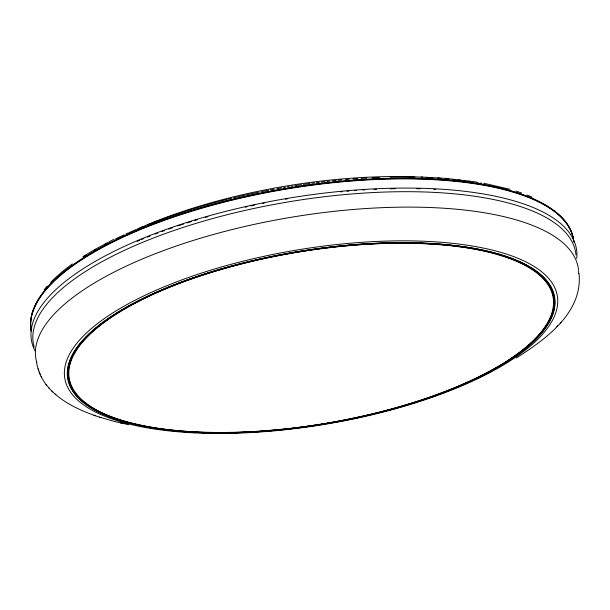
<?xml version="1.0" encoding="UTF-8"?>
<svg xmlns="http://www.w3.org/2000/svg" width="610" height="610" viewBox="0 0 610 610"><rect width="100%" height="100%" fill="white"/><g stroke="black" fill="none" stroke-linecap="round" stroke-linejoin="round"><path stroke-width="0.91" d="M44.156 289.773L47.252 286.075M516.35 357.948C545.569 339.358 582.802 312.816 579.073 273.669M556.846 326.739L557.708 325.809M560.209 323.094L561.078 322.156M50.668 282.384L54.381 278.686M54.488 278.587L62.815 271.214L72.316 263.901M82.922 256.68L94.603 249.589M94.718 249.528L114.1 239.196M421.167 177.007L445.94 178.387L476.479 182.001M483.6 183.213L509.945 189.283M99.537 417.149L114.276 421.411L128.619 424.705M120.513 422.936L122.206 423.309M48.449 387.426C60.756 401.411 78.11 409.638 95.381 415.745M515.885 191.082L521.565 192.996M93.963 415.273L100.925 417.606M526.979 195.017L532.111 197.144M51.888 391.14L52.727 391.91M54.938 393.923L55.769 394.685M36.608 362.729C38.148 370.918 41.472 378.833 46.726 385.329M46.024 384.475L49.151 388.273M40.085 374.227L39.2 372.001M41.061 376.347L41.549 377.399M38.064 368.76L38.468 369.935M35.014 350.864A276.299 97.661 -9.5 0 1 285.45 198.723A276.299 97.661 -9.5 0 1 576.74 258.488M578.608 271.16A274.942 97.188 -9.5 0 1 578.684 273.722M36.829 362.683A274.942 97.188 -9.5 0 1 288.637 217.709A274.942 97.188 -9.5 0 1 578.539 270.306M34.244 347.25A274.942 97.188 -9.5 0 1 286.052 202.284A274.942 97.188 -9.5 0 1 575.954 254.881M31.301 331.161A274.942 97.188 -9.5 0 1 288.644 188.703A274.942 97.188 -9.5 0 1 573.819 242.094M31.24 330.765A274.935 97.181 -9.5 0 1 287.401 188.505A274.935 97.181 -9.5 0 1 573.659 240.858M31.186 330.414A274.927 97.181 -9.5 0 1 287.34 188.154A274.927 97.181 -9.5 0 1 573.591 240.5M137.128 241.354A274.942 97.188 -9.5 0 1 139.637 240.294M141.322 239.585A274.942 97.188 -9.5 0 1 143.861 238.54M147.284 237.145A274.942 97.188 -9.5 0 1 149.877 236.116M155.131 234.072A274.942 97.188 -9.5 0 1 157.784 233.066M162.069 231.464A274.942 97.188 -9.5 0 1 164.502 230.58M168.596 229.116A274.942 97.188 -9.5 0 1 172.721 227.667M177.731 225.959A274.942 97.188 -9.5 0 1 183.648 224.007M187.064 222.909A274.942 97.188 -9.5 0 1 191.357 221.56M194.819 220.492A274.942 97.188 -9.5 0 1 197.434 219.699M205.334 217.381A274.942 97.188 -9.5 0 1 207.987 216.626M245.22 207.179A274.942 97.188 -9.5 0 1 247.073 206.76M250.786 205.944A274.942 97.188 -9.5 0 1 254.507 205.143M262.414 203.504A274.942 97.188 -9.5 0 1 264.115 203.16M285.541 199.195A274.942 97.188 -9.5 0 1 287.257 198.906M340.41 191.853A274.942 97.188 -9.5 0 1 342.286 191.67M346.976 191.243A274.942 97.188 -9.5 0 1 348.844 191.082M354.448 190.625A274.942 97.188 -9.5 0 1 356.309 190.488M362.805 190.03A274.942 97.188 -9.5 0 1 364.658 189.916M373.861 189.397A274.942 97.188 -9.5 0 1 376.606 189.268M390.202 188.787A274.942 97.188 -9.5 0 1 395.577 188.681M416.661 188.703A274.942 97.188 -9.5 0 1 420.099 188.78M433.809 189.298A274.942 97.188 -9.5 0 1 435.654 189.397M139.827 227.972A258.221 91.271 -9.5 0 1 142.427 226.836M144.181 226.081A258.221 91.271 -9.5 0 1 422.814 177.197M426.276 177.38A258.221 91.271 -9.5 0 1 432.254 177.769M437.416 178.173A258.221 91.271 -9.5 0 1 440.222 178.417M84.073 256.551A272.891 96.456 -9.5 0 1 85.469 255.666M94.184 250.374A272.891 96.456 -9.5 0 1 95.694 249.498M105.065 244.305A272.891 96.456 -9.5 0 1 106.681 243.451M115.732 238.853A272.891 96.456 -9.5 0 1 124.219 234.804M125.797 234.072A272.891 96.456 -9.5 0 1 128.184 232.989M128.992 232.631A272.891 96.456 -9.5 0 1 136.312 229.421M137.143 229.07A272.891 96.456 -9.5 0 1 143.838 226.279M147.246 224.899A272.891 96.456 -9.5 0 1 151.562 223.199M152.431 222.863A272.891 96.456 -9.5 0 1 159.462 220.195M160.262 219.905A272.891 96.456 -9.5 0 1 184.174 211.655M185.021 211.388A272.891 96.456 -9.5 0 1 191.853 209.238M192.714 208.978A272.891 96.456 -9.5 0 1 200.507 206.637M201.384 206.386A272.891 96.456 -9.5 0 1 218.182 201.719M219.081 201.483A272.891 96.456 -9.5 0 1 227.179 199.409M228.087 199.18A272.891 96.456 -9.5 0 1 231.708 198.288M233.531 197.846A272.891 96.456 -9.5 0 1 237.176 196.977M238.091 196.763A272.891 96.456 -9.5 0 1 245.433 195.086M246.348 194.88A272.891 96.456 -9.5 0 1 259.303 192.119M261.164 191.746A272.891 96.456 -9.5 0 1 268.621 190.282M270.489 189.931A272.891 96.456 -9.5 0 1 274.233 189.237M277.047 188.726A272.891 96.456 -9.5 0 1 281.736 187.895M283.612 187.575A272.891 96.456 -9.5 0 1 285.488 187.255M287.371 186.942A272.891 96.456 -9.5 0 1 289.247 186.637M291.13 186.332A272.891 96.456 -9.5 0 1 293.013 186.035M294.889 185.737A272.891 96.456 -9.5 0 1 301.477 184.746M303.361 184.472A272.891 96.456 -9.5 0 1 309.949 183.549M311.832 183.297A272.891 96.456 -9.5 0 1 314.653 182.931M316.529 182.695A272.891 96.456 -9.5 0 1 319.35 182.344M321.226 182.115A272.891 96.456 -9.5 0 1 324.977 181.673M326.853 181.46A272.891 96.456 -9.5 0 1 329.667 181.147M332.473 180.85A272.891 96.456 -9.5 0 1 336.209 180.469M338.077 180.285A272.891 96.456 -9.5 0 1 341.798 179.935M345.519 179.607A272.891 96.456 -9.5 0 1 349.233 179.294M352.931 179.004A272.891 96.456 -9.5 0 1 357.544 178.669M361.219 178.417A272.891 96.456 -9.5 0 1 366.717 178.089M372.184 177.8A272.891 96.456 -9.5 0 1 379.42 177.495M390.171 177.182A272.891 96.456 -9.5 0 1 414.891 177.182M426.161 177.54A272.891 96.456 -9.5 0 1 431.689 177.8M438.056 178.181A272.891 96.456 -9.5 0 1 441.655 178.433M445.208 178.707A272.891 96.456 -9.5 0 1 448.739 179.012M453.093 179.416A272.891 96.456 -9.5 0 1 454.824 179.592M458.247 179.965A272.891 96.456 -9.5 0 1 460.794 180.255M463.63 180.606A272.891 96.456 -9.5 0 1 465.506 180.842M468.297 181.216A272.891 96.456 -9.5 0 1 470.142 181.475M476.494 182.443A272.891 96.456 -9.5 0 1 478.286 182.741M480.055 183.038A272.891 96.456 -9.5 0 1 481.816 183.351M196.405 432.368A246.493 87.131 -9.5 0 0 554.582 299.418A246.493 87.131 -9.5 0 0 182.527 281.728A246.493 87.131 -9.5 0 0 196.405 432.368M196.252 432.482A246.821 87.245 -9.5 0 0 554.894 299.358A246.821 87.245 -9.5 0 0 182.359 281.645A246.821 87.245 -9.5 0 0 196.252 432.482M196.954 431.926A245.319 86.712 -9.5 0 0 553.415 299.617A245.319 86.712 -9.5 0 0 183.145 282.011A245.319 86.712 -9.5 0 0 196.954 431.926M196.756 432.093A245.746 86.864 -9.5 0 0 553.842 299.548A245.746 86.864 -9.5 0 0 182.924 281.911A245.746 86.864 -9.5 0 0 196.756 432.093M196.572 432.238A246.143 87.001 -9.5 0 0 554.231 299.479A246.143 87.001 -9.5 0 0 182.718 281.82A246.143 87.001 -9.5 0 0 196.572 432.238M194.803 432.894A249.688 88.259 -9.5 0 0 557.616 298.229A249.688 88.259 -9.5 0 0 180.743 280.31A249.688 88.259 -9.5 0 0 194.803 432.894"/></g></svg>
